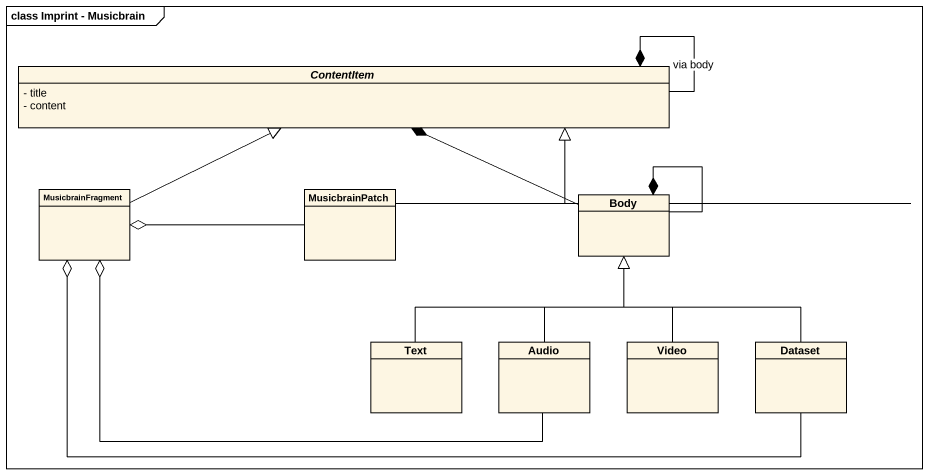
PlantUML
@startuml
mainframe class Imprint - Musicbrain
hide circle
hide empty members
skinparam classAttributeIconSize 0
abstract class ContentItem {
  - title
  - content
}
class MusicbrainFragment
class MusicbrainPatch
class Body
class Text
class Audio
class Video
class Dataset
ContentItem --* ContentItem : via body
MusicbrainFragment -right-|> ContentItem
MusicbrainPatch -up-|> ContentItem
MusicbrainPatch -left-o MusicbrainFragment
Body -left-* ContentItem
Body --* Body
Text -up-|> Body
Audio -left-o MusicbrainFragment
Audio -up-|> Body
Video -up-|> Body
Dataset -left-o MusicbrainFragment
Dataset -up-|> Body
@enduml
